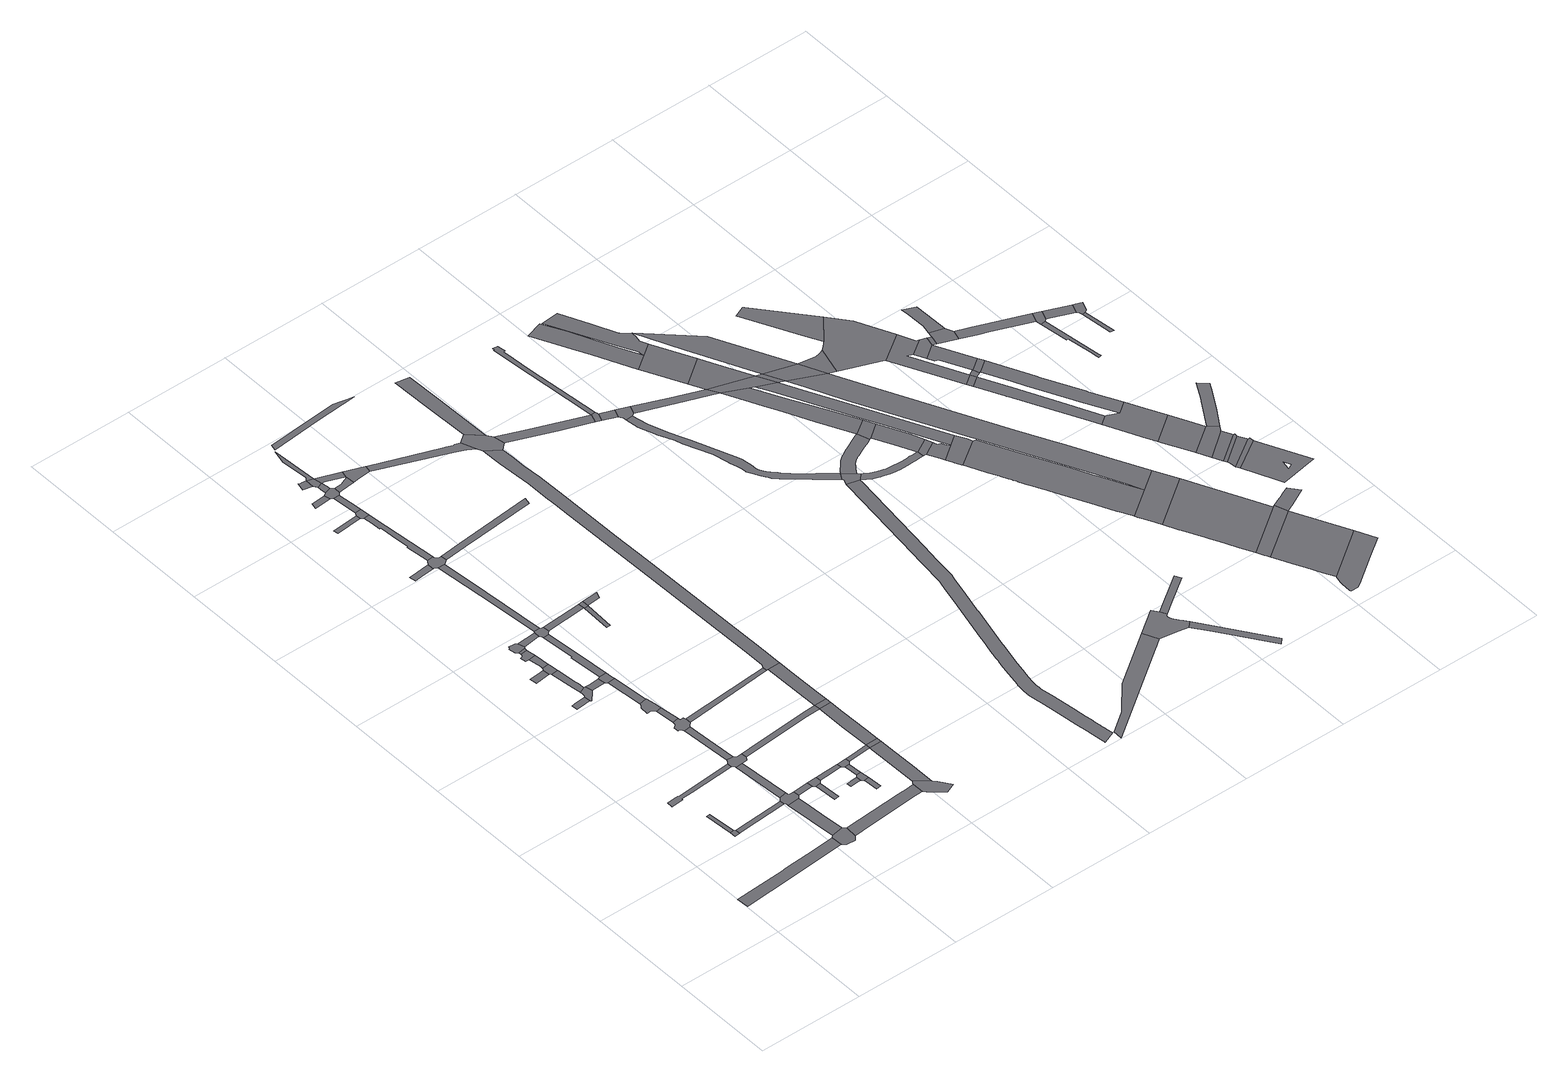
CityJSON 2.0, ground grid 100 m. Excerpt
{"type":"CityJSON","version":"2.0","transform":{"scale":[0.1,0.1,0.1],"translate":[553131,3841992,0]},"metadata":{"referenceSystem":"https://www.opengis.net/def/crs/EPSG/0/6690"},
"CityObjects":{
"road1":{"type":"Road","attributes":{"RoadStructureAttribute.sectionType":"1"},"geometry":[{"type":"MultiSurface","lod":"1","boundaries":[[[0,1,2,3,4,5,6,7,8,9,10]]]}]},
"road2":{"type":"Road","geometry":[{"type":"MultiSurface","lod":"1","boundaries":[[[11,12,13,14,15]]]}]},
"road3":{"type":"Road","attributes":{"RoadStructureAttribute.sectionType":"1"},"geometry":[{"type":"MultiSurface","lod":"1","boundaries":[[[16,17,12,11]]]}]},
"road4":{"type":"Road","attributes":{"RoadStructureAttribute.sectionType":"1"},"geometry":[{"type":"MultiSurface","lod":"1","boundaries":[[[18,19,15,14,20,21]]]}]},
"road5":{"type":"Road","attributes":{"RoadStructureAttribute.sectionType":"1"},"geometry":[{"type":"MultiSurface","lod":"1","boundaries":[[[22,23,24,25,26,27,28,29,30,31,32,33]]]}]},
"road6":{"type":"Road","geometry":[{"type":"MultiSurface","lod":"1","boundaries":[[[34,35,0,10,36,37,38,39]]]}]},
"road7":{"type":"Road","attributes":{"RoadStructureAttribute.sectionType":"1"},"geometry":[{"type":"MultiSurface","lod":"1","boundaries":[[[40,41,42,43,35,34]]]}]},
"road8":{"type":"Road","geometry":[{"type":"MultiSurface","lod":"1","boundaries":[[[44,45,46,47,18,21,48,43,42,49,50]]]}]},
"road9":{"type":"Road","attributes":{"RoadStructureAttribute.sectionType":"1"},"geometry":[{"type":"MultiSurface","lod":"1","boundaries":[[[51,52,53,54,55,56,57,58]]]}]},
"road10":{"type":"Road","attributes":{"RoadStructureAttribute.sectionType":"1"},"geometry":[{"type":"MultiSurface","lod":"1","boundaries":[[[59,60,47,46]]]}]},
"road11":{"type":"Road","attributes":{"RoadStructureAttribute.sectionType":"1"},"geometry":[{"type":"MultiSurface","lod":"1","boundaries":[[[61,62,63,64,65,66,67]]]}]},
"road12":{"type":"Road","geometry":[{"type":"MultiSurface","lod":"1","boundaries":[[[68,69,70,22,33,71,60,59,72,73,74,75,76,77,78]]]}]},
"road13":{"type":"Road","attributes":{"RoadStructureAttribute.sectionType":"1"},"geometry":[{"type":"MultiSurface","lod":"1","boundaries":[[[79,50,49,80]]]}]},
"road14":{"type":"Road","geometry":[{"type":"MultiSurface","lod":"1","boundaries":[[[81,82,83,84,85,51,58,86,87,88,89]]]}]},
"road15":{"type":"Road","attributes":{"RoadStructureAttribute.sectionType":"1"},"geometry":[{"type":"MultiSurface","lod":"1","boundaries":[[[90,91,92,68,78]]]}]},
"road16":{"type":"Road","attributes":{"RoadStructureAttribute.sectionType":"1"},"geometry":[{"type":"MultiSurface","lod":"1","boundaries":[[[93,94,95,96,97,98,99,82,81]]]}]},
"road17":{"type":"Road","geometry":[{"type":"MultiSurface","lod":"1","boundaries":[[[100,101,102,103,104,61,67,105,97,96]]]}]},
"road18":{"type":"Road","geometry":[{"type":"MultiSurface","lod":"1","boundaries":[[[106,107,108,109]]]}]},
"road19":{"type":"Road","attributes":{"RoadStructureAttribute.sectionType":"1"},"geometry":[{"type":"MultiSurface","lod":"1","boundaries":[[[110,111,112,113,102,101]]]}]},
"road20":{"type":"Road","geometry":[{"type":"MultiSurface","lod":"1","boundaries":[[[114,115,116,117,118,119,120,121,122,123,124,125,92,91,126,127,128]]]}]},
"road21":{"type":"Road","geometry":[{"type":"MultiSurface","lod":"1","boundaries":[[[129,130,131,132,133,134,135,136,111,110]]]}]},
"road22":{"type":"Road","geometry":[{"type":"MultiSurface","lod":"1","boundaries":[[[137,79,80,109,108,138]]]}]},
"road23":{"type":"Road","attributes":{"RoadStructureAttribute.sectionType":"1"},"geometry":[{"type":"MultiSurface","lod":"1","boundaries":[[[139,140,89,88,141]]]}]},
"road24":{"type":"Road","attributes":{"RoadStructureAttribute.sectionType":"1"},"geometry":[{"type":"MultiSurface","lod":"1","boundaries":[[[142,143,144,130,129]]]}]},
"road25":{"type":"Road","attributes":{"RoadStructureAttribute.sectionType":"1"},"geometry":[{"type":"MultiSurface","lod":"1","boundaries":[[[145,146,117,116]]]}]},
"road26":{"type":"Road","attributes":{"RoadStructureAttribute.sectionType":"1"},"geometry":[{"type":"MultiSurface","lod":"1","boundaries":[[[147,148,149,150,39,38,151,152,153,154,155]]]}]},
"road27":{"type":"Road","geometry":[{"type":"MultiSurface","lod":"1","boundaries":[[[156,157,158,159,160,161,162,146,145]]]}]},
"road28":{"type":"Road","geometry":[{"type":"MultiSurface","lod":"1","boundaries":[[[163,164,165,166,167,144,143,168,169,170]]]}]},
"road29":{"type":"Road","attributes":{"RoadStructureAttribute.sectionType":"1"},"geometry":[{"type":"MultiSurface","lod":"1","boundaries":[[[171,172,173,158,157]]]}]},
"road30":{"type":"Road","geometry":[{"type":"MultiSurface","lod":"1","boundaries":[[[174,175,176,139,141,173,172]]]}]},
"road31":{"type":"Road","attributes":{"RoadStructureAttribute.sectionType":"1"},"geometry":[{"type":"MultiSurface","lod":"1","boundaries":[[[177,169,168,178]]]}]},
"road32":{"type":"Road","attributes":{"RoadStructureAttribute.sectionType":"1"},"geometry":[{"type":"MultiSurface","lod":"1","boundaries":[[[179,180,137,138,181,182]]]}]},
"road33":{"type":"Road","geometry":[{"type":"MultiSurface","lod":"1","boundaries":[[[183,184,185,186,187,188]]]}]},
"road34":{"type":"Road","attributes":{"RoadStructureAttribute.sectionType":"1"},"geometry":[{"type":"MultiSurface","lod":"1","boundaries":[[[189,190,191,192,193,194,195,196,176,175]]]}]},
"road35":{"type":"Road","attributes":{"RoadStructureAttribute.sectionType":"1"},"geometry":[{"type":"MultiSurface","lod":"1","boundaries":[[[197,198,199,200,201,202]]]}]},
"road36":{"type":"Road","geometry":[{"type":"MultiSurface","lod":"1","boundaries":[[[203,204,183,188,202,201]]]}]},
"road37":{"type":"Road","geometry":[{"type":"MultiSurface","lod":"1","boundaries":[[[205,177,178,206,192,191,207,208,209,210,211]]]}]},
"road38":{"type":"Road","attributes":{"RoadStructureAttribute.sectionType":"1"},"geometry":[{"type":"MultiSurface","lod":"1","boundaries":[[[212,213,204,203]]]}]},
"road39":{"type":"Road","geometry":[{"type":"MultiSurface","lod":"1","boundaries":[[[214,179,182,213,212,215]]]}]},
"road40":{"type":"Road","attributes":{"RoadStructureAttribute.sectionType":"1"},"geometry":[{"type":"MultiSurface","lod":"1","boundaries":[[[216,217,218,74,73,219,220,221]]]}]},
"road41":{"type":"Road","attributes":{"RoadStructureAttribute.sectionType":"1"},"geometry":[{"type":"MultiSurface","lod":"1","boundaries":[[[222,223,224,225,226,227,228,229,230]]]}]},
"road42":{"type":"Road","attributes":{"RoadStructureAttribute.sectionType":"1"},"geometry":[{"type":"MultiSurface","lod":"1","boundaries":[[[231,232,205,211,233,234]]]}]},
"road43":{"type":"Road","attributes":{"RoadStructureAttribute.sectionType":"1"},"geometry":[{"type":"MultiSurface","lod":"1","boundaries":[[[235,236,214,215,237]]]}]},
"road44":{"type":"Road","attributes":{"RoadStructureAttribute.sectionType":"1"},"geometry":[{"type":"MultiSurface","lod":"1","boundaries":[[[238,239,128,127,240,241]]]}]},
"road45":{"type":"Road","geometry":[{"type":"MultiSurface","lod":"1","boundaries":[[[242,243,244,147,155,245,246,247,248,249]]]}]},
"road46":{"type":"Road","attributes":{"RoadStructureAttribute.sectionType":"1"},"geometry":[{"type":"MultiSurface","lod":"1","boundaries":[[[250,251,252,253]]]}]},
"road47":{"type":"Road","geometry":[{"type":"MultiSurface","lod":"1","boundaries":[[[254,255,256,257,222,230,258,231,234,259,260]]]}]},
"road48":{"type":"Road","attributes":{"RoadStructureAttribute.sectionType":"1"},"geometry":[{"type":"MultiSurface","lod":"1","boundaries":[[[261,209,208,262]]]}]},
"road49":{"type":"Road","attributes":{"function":"3","RoadStructureAttribute.sectionType":"1"},"geometry":[{"type":"MultiSurface","lod":"1","boundaries":[[[263,264,265,266,267,268,237,269,242,249]]]}]},
"road50":{"type":"Road","attributes":{"RoadStructureAttribute.sectionType":"1"},"geometry":[{"type":"MultiSurface","lod":"1","boundaries":[[[270,271,272,273,274,275,276,277,278,257,256]]]}]},
"road51":{"type":"Road","attributes":{"RoadStructureAttribute.sectionType":"1"},"geometry":[{"type":"MultiSurface","lod":"1","boundaries":[[[279,280,281,282]]]}]},
"road52":{"type":"Road","geometry":[{"type":"MultiSurface","lod":"1","boundaries":[[[283,235,237,268]]]}]},
"road53":{"type":"Road","geometry":[{"type":"MultiSurface","lod":"1","boundaries":[[[284,285,250,253,272,271]]]}]},
"road54":{"type":"Road","geometry":[{"type":"MultiSurface","lod":"1","boundaries":[[[286,287,288,289]]]}]},
"road55":{"type":"Road","attributes":{"function":"3","RoadStructureAttribute.sectionType":"1"},"geometry":[{"type":"MultiSurface","lod":"1","boundaries":[[[290,291,292,293,294,295,296]]]}]},
"road56":{"type":"Road","attributes":{"RoadStructureAttribute.sectionType":"1"},"geometry":[{"type":"MultiSurface","lod":"1","boundaries":[[[297,285,284,298,299]]]}]},
"road57":{"type":"Road","attributes":{"function":"3","RoadStructureAttribute.sectionType":"1"},"geometry":[{"type":"MultiSurface","lod":"1","boundaries":[[[300,301,302,221,303,235,283]]]}]},
"road58":{"type":"Road","geometry":[{"type":"MultiSurface","lod":"1","boundaries":[[[304,261,262,289,288,305]]]}]},
"road59":{"type":"Road","geometry":[{"type":"MultiSurface","lod":"1","boundaries":[[[306,307,308,279,282,309,297,299,310,311]]]}]},
"road60":{"type":"Road","attributes":{"RoadStructureAttribute.sectionType":"1"},"geometry":[{"type":"MultiSurface","lod":"1","boundaries":[[[312,313,314,315,316,317,308,307]]]}]},
"road61":{"type":"Road","geometry":[{"type":"MultiSurface","lod":"1","boundaries":[[[296,295,315,314,318]]]}]},
"road62":{"type":"Road","geometry":[{"type":"MultiSurface","lod":"1","boundaries":[[[319,216,221,302]]]}]},
"road63":{"type":"Road","attributes":{"RoadStructureAttribute.sectionType":"1"},"geometry":[{"type":"MultiSurface","lod":"1","boundaries":[[[320,321,304,305]]]}]},
"road64":{"type":"Road","attributes":{"RoadStructureAttribute.sectionType":"1"},"geometry":[{"type":"MultiSurface","lod":"1","boundaries":[[[322,323,324,325,296,318]]]}]},
"road65":{"type":"Road","attributes":{"RoadStructureAttribute.sectionType":"1"},"geometry":[{"type":"MultiSurface","lod":"1","boundaries":[[[326,327,328,329,330,331,311,310,332,333,334]]]}]},
"road66":{"type":"Road","geometry":[{"type":"MultiSurface","lod":"1","boundaries":[[[335,216,319,336,337,338]]]}]},
"road67":{"type":"Road","attributes":{"function":"3","RoadStructureAttribute.sectionType":"1"},"geometry":[{"type":"MultiSurface","lod":"1","boundaries":[[[318,314,339,340,341,342,343,344,345]]]}]},
"road68":{"type":"Road","attributes":{"RoadStructureAttribute.sectionType":"1"},"geometry":[{"type":"MultiSurface","lod":"1","boundaries":[[[346,347,348,349,260,259]]]}]},
"road69":{"type":"Road","geometry":[{"type":"MultiSurface","lod":"1","boundaries":[[[345,344,326,334,350,351,352]]]}]},
"road70":{"type":"Road","attributes":{"RoadStructureAttribute.sectionType":"1"},"geometry":[{"type":"MultiSurface","lod":"1","boundaries":[[[353,354,355,356,357,358]]]}]},
"road71":{"type":"Road","attributes":{"function":"3","RoadStructureAttribute.sectionType":"1"},"geometry":[{"type":"MultiSurface","lod":"1","boundaries":[[[359,360,361,362,363,364,365,366,367,368,369,370,238,241,335,338,371,372,373,374,375,376,377,378,379,380,381,382,383,384]]]}]},
"road72":{"type":"Road","attributes":{"function":"3","RoadStructureAttribute.sectionType":"1"},"geometry":[{"type":"MultiSurface","lod":"1","boundaries":[[[385,386,387,388,389,390,352,351,391,392,393,394,395]]]}]},
"road73":{"type":"Road","geometry":[{"type":"MultiSurface","lod":"1","boundaries":[[[396,395,394,359,384,397,398,399]]]}]},
"road74":{"type":"Road","attributes":{"function":"3","RoadStructureAttribute.sectionType":"1"},"geometry":[{"type":"MultiSurface","lod":"1","boundaries":[[[400,401,402,403,396,399]]]}]},
"road75":{"type":"Road","attributes":{"function":"3","RoadStructureAttribute.sectionType":"1"},"geometry":[{"type":"MultiSurface","lod":"1","boundaries":[[[404,398,397,405,406,407,408]]]}]},
"road76":{"type":"Road","attributes":{"RoadStructureAttribute.sectionType":"1"},"geometry":[{"type":"MultiSurface","lod":"1","boundaries":[[[409,410,411,412,413,414,415,416,417]]]}]},
"road77":{"type":"Road","attributes":{"RoadStructureAttribute.sectionType":"1"},"geometry":[{"type":"MultiSurface","lod":"1","boundaries":[[[418,419,420,421,422,423,424,425,426,427,428,429,430,431,432,433,434,435,436,437,438,439,440,441,442,443,444,445,446,447,448,449,450,451,452,453,454,455,456,457,458,459,460,461,462,463,464,465,466,467,468,469,470,471,472,473,474,475,476,477,478,479,480,481,482,483,484,485,486,487,488,489,490,491,492,493,494,495,496,497,498,499,500,501,502,503,504,505,506,507,508,509,510,511,512,513,514,515]]]}]},
"road78":{"type":"Road","geometry":[{"type":"MultiSurface","lod":"1","boundaries":[[[516,517,408,407,518,519]]]}]},
"road79":{"type":"Road","attributes":{"function":"3","RoadStructureAttribute.sectionType":"1"},"geometry":[{"type":"MultiSurface","lod":"1","boundaries":[[[519,518,520,521]]]}]},
"road80":{"type":"Road","attributes":{"RoadStructureAttribute.sectionType":"1"},"geometry":[{"type":"MultiSurface","lod":"1","boundaries":[[[522,523,524,525,526,527,528,529,530,531,532,408,517]]]}]},
"road81":{"type":"Road","geometry":[{"type":"MultiSurface","lod":"1","boundaries":[[[521,520,533,534,535,536,537]]]}]},
"road82":{"type":"Road","attributes":{"RoadStructureAttribute.sectionType":"1"},"geometry":[{"type":"MultiSurface","lod":"1","boundaries":[[[538,539,540,541,542,543,544,545,546,547,548,549,550,551,552,553,554,555,556,557,558,559,560,561,562,563,564,565,566,567,568,569,570,535,534,571,572,573,574,575,576,577,578,579,580,581,582,583,584,585,586,587,588,589,590,591,592,593,594,595,596,597,598,599,600,601,602,603,604]]]}]},
"road83":{"type":"Road","geometry":[{"type":"MultiSurface","lod":"1","boundaries":[[[605,409,417,606,607,608,609,610,611,612,613,614,615,616,617]]]}]},
"road84":{"type":"Road","attributes":{"function":"3","RoadStructureAttribute.sectionType":"1"},"geometry":[{"type":"MultiSurface","lod":"1","boundaries":[[[618,537,536,619,620,621]]]}]},
"road85":{"type":"Road","geometry":[{"type":"MultiSurface","lod":"1","boundaries":[[[604,603,622,623,624,418,515,625,626,627,628]]]}]},
"road86":{"type":"Road","attributes":{"RoadStructureAttribute.sectionType":"1"},"geometry":[{"type":"MultiSurface","lod":"1","boundaries":[[[608,607,629,630,631]]]}]},
"road87":{"type":"Road","attributes":{"function":"3","RoadStructureAttribute.sectionType":"1"},"geometry":[{"type":"MultiSurface","lod":"1","boundaries":[[[632,633,634,635,636,637,638,639,640,641]]]}]},
"road88":{"type":"Road","attributes":{"RoadStructureAttribute.sectionType":"1"},"geometry":[{"type":"MultiSurface","lod":"1","boundaries":[[[642,643,644,645,646,647,648,649,650,651,652,653,654,655,656,657,658,604,628,659,660,661,662,663,664,665,666,667,668,669,670,671,672,673,674,675,676,677,678,679,680]]]}]},
"road89":{"type":"Road","geometry":[{"type":"MultiSurface","lod":"1","boundaries":[[[681,682,683,617,616]]]}]},
"road90":{"type":"Road","attributes":{"RoadStructureAttribute.sectionType":"1"},"geometry":[{"type":"MultiSurface","lod":"1","boundaries":[[[684,685,686,687,688,689,690,691,692,693,694,695,696,625,515,697,698,699,700,701,702,703,704,705,706,707,708,709,710,711,712,713]]]}]},
"road91":{"type":"Road","attributes":{"function":"3","RoadStructureAttribute.sectionType":"7"},"geometry":[{"type":"MultiSurface","lod":"1","boundaries":[[[714,715,716,717,718,719,720,721,722,723,724,725,726,727,641,728]]]}]},
"road92":{"type":"Road","geometry":[{"type":"MultiSurface","lod":"1","boundaries":[[[729,728,641,640,730,731,732]]]}]},
"road93":{"type":"Road","geometry":[{"type":"MultiSurface","lod":"1","boundaries":[[[733,732,731,621,734]]]}]},
"road94":{"type":"Road","attributes":{"function":"3","RoadStructureAttribute.sectionType":"1"},"geometry":[{"type":"MultiSurface","lod":"1","boundaries":[[[620,735,736,737,738,739,642,740,741,742,743,744]]]}]},
"road95":{"type":"Road","geometry":[{"type":"MultiSurface","lod":"1","boundaries":[[[621,620,744,745,746,734]]]}]},
"road96":{"type":"Road","geometry":[{"type":"MultiSurface","lod":"1","boundaries":[[[740,642,680,747,748]]]}]},
"road97":{"type":"Road","attributes":{"function":"3","RoadStructureAttribute.sectionType":"1"},"geometry":[{"type":"MultiSurface","lod":"1","boundaries":[[[749,748,747,750,751,752,753,713,754]]]}]},
"road98":{"type":"Road","geometry":[{"type":"MultiSurface","lod":"1","boundaries":[[[754,713,712,755,756,757,758,759]]]}]},
"road99":{"type":"Road","geometry":[{"type":"MultiSurface","lod":"1","boundaries":[[[734,746,760,761]]]}]},
"road100":{"type":"Road","attributes":{"function":"3","RoadStructureAttribute.sectionType":"1"},"geometry":[{"type":"MultiSurface","lod":"1","boundaries":[[[762,763,764,759,758,765,766,767]]]}]},
"road101":{"type":"Road","attributes":{"function":"3"},"geometry":[{"type":"MultiSurface","lod":"1","boundaries":[[[768,769,770,771,746,745,772,773,774,775,776,777,767]]]}]},
"road102":{"type":"Road","attributes":{"function":"1","RoadStructureAttribute.sectionType":"7"},"geometry":[{"type":"MultiSurface","lod":"1","boundaries":[[[778,779,780,761,781]]]}]},
"road103":{"type":"Road","geometry":[{"type":"MultiSurface","lod":"1","boundaries":[[[782,768,767,766,783,784,785,786,787]]]}]},
"road104":{"type":"Road","geometry":[{"type":"MultiSurface","lod":"1","boundaries":[[[761,760,788,781]]]}]},
"road105":{"type":"Road","attributes":{"function":"3","RoadStructureAttribute.sectionType":"1"},"geometry":[{"type":"MultiSurface","lod":"1","boundaries":[[[789,790,791,792,793,794,795,796,797,798,787,786,799,800,801,802,803,804,805,806,807,808,809,810,811,812,813,814,815,816,817,818,819,820,821,822,823,824,825,826,827]]]}]},
"road106":{"type":"Road","attributes":{"function":"3","RoadStructureAttribute.sectionType":"1"},"geometry":[{"type":"MultiSurface","lod":"1","boundaries":[[[828,829,781,788,830,831]]]}]},
"road107":{"type":"Road","attributes":{"function":"1","RoadStructureAttribute.sectionType":"7"},"geometry":[{"type":"MultiSurface","lod":"1","boundaries":[[[760,832,833,834,835,836,837,838,839,840,841,842,827,843,844,845,846,847,848,788]]]}]},
"road108":{"type":"Road","geometry":[{"type":"MultiSurface","lod":"1","boundaries":[[[843,827,826,849,850,851,852,853]]]}]},
"road109":{"type":"Road","attributes":{"function":"3"},"geometry":[{"type":"MultiSurface","lod":"1","boundaries":[[[854,855,856,853,852,857,858,859,860,861,862,863,864,865,866]]]}]},
"road110":{"type":"Road","attributes":{"function":"3","RoadStructureAttribute.sectionType":"7"},"geometry":[{"type":"MultiSurface","lod":"1","boundaries":[[[867,868,869,870,871,872,873]]]}]},
"road111":{"type":"Road","geometry":[{"type":"MultiSurface","lod":"1","boundaries":[[[874,866,865,875,876,877,878]]]}]},
"road112":{"type":"Road","attributes":{"function":"3"},"geometry":[{"type":"MultiSurface","lod":"1","boundaries":[[[879,878,877,880,881,882,883,884]]]}]},
"road113":{"type":"Road","geometry":[{"type":"MultiSurface","lod":"1","boundaries":[[[885,886,873,872,887,888,831,830,889,890,891]]]}]},
"road114":{"type":"Road","geometry":[{"type":"MultiSurface","lod":"1","boundaries":[[[884,883,892,893,894,895,896,897,898,899,900,901]]]}]},
"road115":{"type":"Road","attributes":{"function":"3","RoadStructureAttribute.sectionType":"7"},"geometry":[{"type":"MultiSurface","lod":"1","boundaries":[[[902,891,890,903,904,905,906,907,908,909]]]}]},
"road116":{"type":"Road","geometry":[{"type":"MultiSurface","lod":"1","boundaries":[[[905,904,910,911]]]}]},
"road117":{"type":"Road","geometry":[{"type":"MultiSurface","lod":"1","boundaries":[[[912,905,911,913]]]}]},
"road118":{"type":"Road","attributes":{"function":"3","RoadStructureAttribute.sectionType":"1"},"geometry":[{"type":"MultiSurface","lod":"1","boundaries":[[[910,914,915,916,917,918,919,920,921,922,923,924,911]]]}]},
"road119":{"type":"Road","geometry":[{"type":"MultiSurface","lod":"1","boundaries":[[[909,908,925,926,927]]]}]},
"road120":{"type":"Road","attributes":{"function":"3","RoadStructureAttribute.sectionType":"1"},"geometry":[{"type":"MultiSurface","lod":"1","boundaries":[[[926,925,928,929,912,930]]]}]},
"road121":{"type":"Road","geometry":[{"type":"MultiSurface","lod":"1","boundaries":[[[931,930,912,913,932,933]]]}]},
"road122":{"type":"Road","attributes":{"RoadStructureAttribute.sectionType":"1"},"geometry":[{"type":"MultiSurface","lod":"1","boundaries":[[[934,935,936,937,874,878,938,939,940]]]}]},
"road123":{"type":"Road","attributes":{"function":"3","RoadStructureAttribute.sectionType":"1"},"geometry":[{"type":"MultiSurface","lod":"1","boundaries":[[[927,926,941,942]]]}]},
"road124":{"type":"Road","attributes":{"function":"3","RoadStructureAttribute.sectionType":"1"},"geometry":[{"type":"MultiSurface","lod":"1","boundaries":[[[943,944,945,946,933,932,947,948,949,950,951,952]]]}]},
"road125":{"type":"Road","geometry":[{"type":"MultiSurface","lod":"1","boundaries":[[[953,952,951,921,920,954,955,956,957]]]}]},
"road126":{"type":"Road","geometry":[{"type":"MultiSurface","lod":"1","boundaries":[[[958,942,941,959,960,961]]]}]},
"road127":{"type":"Road","attributes":{"function":"3","RoadStructureAttribute.sectionType":"1"},"geometry":[{"type":"MultiSurface","lod":"1","boundaries":[[[962,957,956,963,964,965,966]]]}]},
"road128":{"type":"Road","attributes":{"RoadStructureAttribute.sectionType":"1"},"geometry":[{"type":"MultiSurface","lod":"1","boundaries":[[[967,968,969,970,971,972,958,961]]]}]},
"road129":{"type":"Road","geometry":[{"type":"MultiSurface","lod":"1","boundaries":[[[973,966,965,974,975,976]]]}]},
"road130":{"type":"Road","geometry":[{"type":"MultiSurface","lod":"1","boundaries":[[[975,974,977,978]]]}]},
"road131":{"type":"Road","attributes":{"function":"3","RoadStructureAttribute.sectionType":"1"},"geometry":[{"type":"MultiSurface","lod":"1","boundaries":[[[978,977,979,980,981]]]}]},
"road132":{"type":"Road","attributes":{"function":"3","RoadStructureAttribute.sectionType":"1"},"geometry":[{"type":"MultiSurface","lod":"1","boundaries":[[[982,983,984,985,986]]]}]},
"road133":{"type":"Road","geometry":[{"type":"MultiSurface","lod":"1","boundaries":[[[987,980,979,988,984,983]]]}]},
"road134":{"type":"Road","geometry":[{"type":"MultiSurface","lod":"1","boundaries":[[[989,990,986,985,991,992],[993,994,995]]]}]},
"road135":{"type":"Road","attributes":{"function":"3","RoadStructureAttribute.sectionType":"1"},"geometry":[{"type":"MultiSurface","lod":"1","boundaries":[[[996,997,960,959,998,999,1000,1001,1002,1003]]]}]},
"road136":{"type":"Road","attributes":{"RoadStructureAttribute.sectionType":"1"},"geometry":[{"type":"MultiSurface","lod":"1","boundaries":[[[1004,1005,1006,973,976,1007,1008,1009,1010]]]}]},
"road137":{"type":"Road","attributes":{"RoadStructureAttribute.sectionType":"1"},"geometry":[{"type":"MultiSurface","lod":"1","boundaries":[[[1011,1012,1013,1014,1015,1016,1017,1018,1019,1020]]]}]},
"road138":{"type":"Road","geometry":[{"type":"MultiSurface","lod":"1","boundaries":[[[1021,1003,1002,1020,1019,1022,1023]]]}]},
"road139":{"type":"Road","attributes":{"function":"3","RoadStructureAttribute.sectionType":"1"},"geometry":[{"type":"MultiSurface","lod":"1","boundaries":[[[1023,1022,1024,1025]]]}]},
"road140":{"type":"Road","attributes":{"RoadStructureAttribute.sectionType":"1"},"geometry":[{"type":"MultiSurface","lod":"1","boundaries":[[[1026,1027,1028,1029]]]}]},
"road141":{"type":"Road","geometry":[{"type":"MultiSurface","lod":"1","boundaries":[[[1030,1025,1024,1031,1029,1028,1032,1033]]]}]}
},
"vertices":[
[1040,570,0],[764,550,0],[553,534,0],[518,532,0],[499,530,0],[199,509,0],[1,494,0],[8,382,0],[528,424,0],[555,426,0],[1047,465,0],
[504,1141,0],[467,1134,0],[465,1081,0],[515,1084,0],[512,1131,0],
[477,1404,0],[444,1406,0],
[1004,1169,0],[546,1134,0],[546,1087,0],[1008,1120,0],
[968,1771,0],[538,1737,0],[429,1728,0],[421,1735,0],[403,1734,0],[309,1724,0],[307,1667,0],[408,1674,0],[422,1675,0],[426,1688,0],[538,1696,0],[966,1728,0],
[1177,609,0],[1065,594,0],[1080,436,0],[1161,431,0],[1196,473,0],[1204,586,0],
[1158,845,0],[1147,977,0],[1137,1099,0],[1024,1090,0],
[1119,1182,0],[1106,1190,0],[1101,1212,0],[1031,1199,0],[1021,1121,0],[1163,1128,0],[1160,1185,0],
[607,3104,0],[606,3104,0],[520,3094,0],[465,3088,0],[472,3030,0],[521,3035,0],[603,3044,0],[616,3042,0],
[1059,1702,0],[997,1698,0],
[558,3554,0],[535,3552,0],[415,3542,0],[421,3473,0],[431,3475,0],[531,3485,0],[564,3488,0],
[993,1814,0],[988,1796,0],[978,1781,0],[996,1709,0],[1109,1707,0],[1133,1740,0],[1129,1793,0],[1088,1790,0],[1073,1792,0],[1063,1799,0],[1055,1809,0],
[1307,1193,0],[1310,1140,0],
[679,3195,0],[619,3165,0],[620,3135,0],[617,3120,0],[615,3110,0],[623,3035,0],[685,3103,0],[705,3125,0],[689,3190,0],
[1026,2217,0],[1020,2296,0],[958,2288,0],
[676,3208,0],[671,3260,0],[668,3290,0],[649,3483,0],[584,3477,0],[605,3290,0],[607,3272,0],
[640,3567,0],[638,3586,0],[573,3579,0],[570,3567,0],[563,3559,0],[576,3489,0],
[1350,910,0],[1395,913,0],[1380,1125,0],[1335,1119,0],
[623,3731,0],[556,3724,0],[559,3714,0],[572,3604,0],
[1047,2412,0],[1017,2411,0],[1014,2433,0],[954,2426,0],[952,2406,0],[944,2391,0],[942,2388,0],[927,2375,0],[917,2370,0],[920,2322,0],[933,2323,0],[955,2303,0],[1023,2306,0],[1055,2336,0],[1054,2392,0],
[614,3821,0],[548,3814,0],[545,3799,0],[536,3786,0],[516,3778,0],[521,3726,0],[544,3726,0],[546,3726,0],
[1402,1198,0],[1404,1152,0],
[831,3199,0],[739,3188,0],[837,3129,0],
[613,3834,0],[615,3849,0],[545,3836,0],
[993,2617,0],[937,2610,0],
[1939,642,0],[1859,635,0],[1822,632,0],[1778,629,0],[1376,488,0],[1618,509,0],[1823,527,0],[1826,527,0],[1940,535,0],
[984,2693,0],[968,2774,0],[896,2760,0],[883,2735,0],[869,2717,0],[866,2639,0],[907,2638,0],
[530,3944,0],[526,3930,0],[513,3919,0],[520,3856,0],[535,3849,0],[627,3865,0],[607,3926,0],[592,3941,0],
[965,2786,0],[930,3119,0],[860,3112,0],
[927,3150,0],[922,3211,0],[851,3209,0],
[792,3939,0],[790,3884,0],
[1630,1211,0],[1506,1204,0],[1526,1162,0],[1633,1170,0],
[1647,994,0],[1607,990,0],[1541,985,0],[1545,940,0],[1628,947,0],[1651,949,0],
[916,3290,0],[907,3420,0],[867,3852,0],[811,3847,0],[838,3529,0],[826,3527,0],[845,3290,0],[850,3225,0],
[1683,830,0],[1686,789,0],[1702,791,0],[1731,793,0],[1721,932,0],[1676,928,0],
[1714,1020,0],[1669,1017,0],
[801,3956,0],[810,3866,0],[870,3864,0],[892,3885,0],[888,3945,0],[876,3944,0],[859,3954,0],
[1704,1150,0],[1660,1146,0],
[1723,1217,0],[1725,1178,0],
[1941,1856,0],[1810,1851,0],[1223,1801,0],[1247,1750,0],[1811,1799,0],[1943,1799,0],
[660,5094,0],[635,5092,0],[541,5085,0],[458,5077,0],[465,5015,0],[532,5023,0],[538,5023,0],[631,5031,0],[665,5034,0],
[703,5017,0],[748,4556,0],[805,4559,0],[766,5013,0],
[1952,1238,0],[1816,1222,0],[1953,1193,0],
[1911,2458,0],[1804,2452,0],[1798,2408,0],[1914,2418,0],
[1961,682,0],[1955,671,0],[1949,660,0],[1965,508,0],[2090,399,0],[2181,441,0],[2106,550,0],[2079,582,0],
[597,5904,0],[347,5884,0],[358,5839,0],[605,5861,0],
[782,5103,0],[755,5123,0],[753,5143,0],[692,5137,0],[678,5035,0],[811,5049,0],[804,5106,0],
[1274,3973,0],[1278,3914,0],
[2078,730,0],[2077,771,0],[2074,955,0],[2072,1140,0],[2071,1171,0],[2071,1196,0],[1956,951,0],
[702,5665,0],[684,5846,0],[628,5839,0],[636,5755,0],[644,5669,0],[654,5669,0],[664,5539,0],[677,5367,0],[670,5360,0],
[556,6246,0],[424,6237,0],[407,6177,0],[569,6191,0],
[2070,1241,0],
[675,5942,0],[617,5936,0],
[1272,3621,0],[1310,3622,0],[1321,3910,0],[1283,3906,0],
[546,6476,0],[524,6481,0],[509,6483,0],[489,6487,0],[470,6412,0],[555,6391,0],[561,6473,0],
[592,6176,0],[670,5994,0],[652,6177,0],
[2067,1381,0],[2062,1657,0],[2060,1801,0],[1947,1526,0],
[1321,3977,0],[1325,3918,0],
[665,6270,0],[648,6282,0],[586,6268,0],[570,6190,0],[672,6202,0],[676,6262,0],
[645,6306,0],[644,6319,0],[637,6374,0],[583,6353,0],[584,6326,0],[585,6300,0],
[622,6456,0],
[2059,1859,0],
[1452,3928,0],[1476,3988,0],
[590,6893,0],[563,6768,0],[583,6507,0],[584,6503,0],
[831,6301,0],[793,6286,0],[777,6279,0],[746,6268,0],[712,6265,0],[708,6264,0],[699,6205,0],[708,6206,0],[837,6219,0],
[1932,2419,0],[2058,1978,0],[2051,2272,0],[2050,2420,0],
[640,6374,0],[645,6373,0],[652,6373,0],[662,6372,0],[678,6366,0],[830,6308,0],[847,6373,0],
[1028,5071,0],[1744,5138,0],[1756,5203,0],[1017,5128,0],
[884,6224,0],[1016,6238,0],[1033,6305,0],
[1083,7013,0],[619,6971,0],[610,6914,0],[1094,6961,0],[1489,6992,0],[1301,7030,0],
[1862,5846,0],[1864,5716,0],[1865,5641,0],[1886,5324,0],[1888,5203,0],[1889,5109,0],[1891,4993,0],[1894,4823,0],[1909,3994,0],[1930,2708,0],[1928,2491,0],[1912,2460,0],[2050,2444,0],[2050,2477,0],[2050,2621,0],[2050,2709,0],[2028,4044,0],[2026,4044,0],[2020,4396,0],[2014,4729,0],[2016,4730,0],[2010,5087,0],[2006,5324,0],[1996,5505,0],[1992,5650,0],[1988,5755,0],
[1768,6038,0],[1738,6052,0],[1723,6047,0],[1668,6069,0],[1640,6079,0],[1051,6298,0],[1671,5984,0],[1729,5960,0],[1769,5938,0],[1837,5899,0],[1785,6030,0],
[1867,6096,0],[2050,5811,0],[2034,5920,0],[1996,5975,0],
[1983,6522,0],[1972,6885,0],[1844,6911,0],[1853,6539,0],
[2298,5813,0],[2469,5647,0],[2692,5562,0],[2757,5537,0],[2789,5621,0],
[4468,845,0],[3967,490,0],[3769,256,0],[3754,239,0],[3558,96,0],[3552,5,0],[4432,634,0],[4466,658,0],[4534,707,0],
[3809,3697,0],[3808,3688,0],[3805,3660,0],[3686,2725,0],[3674,2625,0],[3672,2617,0],[3665,2560,0],[3642,2373,0],[3640,2354,0],[3639,2351,0],[3638,2343,0],[3624,2287,0],[3618,2263,0],[3562,2039,0],[3458,1614,0],[3449,1578,0],[3423,1469,0],[3412,1425,0],[3410,1416,0],[3399,1362,0],[3393,1331,0],[3391,1321,0],[3381,1278,0],[3366,1203,0],[3358,1158,0],[3328,1015,0],[3327,1012,0],[3325,1007,0],[3325,1002,0],[3318,946,0],[3316,912,0],[3317,895,0],[3317,883,0],[3317,878,0],[3317,868,0],[3322,817,0],[3338,698,0],[3358,546,0],[3383,357,0],[3402,214,0],[3403,210,0],[3412,138,0],[3416,107,0],[3416,106,0],[3417,98,0],[3419,83,0],[3422,60,0],[3424,47,0],[3539,94,0],[3539,96,0],[3539,99,0],[3535,121,0],[3535,122,0],[3532,146,0],[3529,165,0],[3527,181,0],[3522,219,0],[3522,224,0],[3521,230,0],[3516,270,0],[3515,279,0],[3509,324,0],[3502,380,0],[3484,516,0],[3457,722,0],[3439,859,0],[3437,885,0],[3436,897,0],[3437,927,0],[3437,942,0],[3441,967,0],[3442,971,0],[3453,1031,0],[3472,1121,0],[3497,1242,0],[3501,1262,0],[3541,1447,0],[3543,1460,0],[3595,1671,0],[3647,1882,0],[3647,1883,0],[3654,1910,0],[3710,2136,0],[3749,2294,0],[3757,2329,0],[3758,2334,0],[3759,2341,0],[3764,2375,0],[3776,2475,0],[3783,2533,0],[3789,2583,0],[3793,2610,0],[3800,2664,0],[3800,2666,0],[3808,2726,0],[3924,3645,0],[3926,3662,0],[3927,3665,0],
[2834,5611,0],[2833,5625,0],[2809,5517,0],[2840,5596,0],
[2936,5467,0],[2967,5546,0],
[2793,6020,0],[2762,6333,0],[2737,6635,0],[2752,6635,0],[2743,6717,0],[2696,6727,0],[2696,6702,0],[2689,6702,0],[2711,6452,0],[2744,6117,0],[2764,5888,0],
[2961,5430,0],[2964,5399,0],[3029,5405,0],[3056,5418,0],[3088,5499,0],
[3835,3841,0],[3792,3876,0],[3744,3916,0],[3709,3945,0],[3636,4006,0],[3582,4051,0],[3550,4079,0],[3512,4117,0],[3496,4136,0],[3482,4151,0],[3450,4184,0],[3440,4196,0],[3430,4207,0],[3422,4216,0],[3421,4217,0],[3417,4224,0],[3411,4232,0],[3407,4241,0],[3399,4257,0],[3392,4271,0],[3388,4283,0],[3381,4302,0],[3380,4325,0],[3379,4338,0],[3375,4384,0],[3367,4450,0],[3364,4458,0],[3358,4482,0],[3199,4890,0],[3162,4978,0],[3128,5061,0],[3120,5082,0],[3058,5256,0],[2978,5267,0],[3032,5126,0],[3040,5106,0],[3057,5068,0],[3104,4962,0],[3123,4892,0],[3230,4644,0],[3260,4513,0],[3265,4478,0],[3283,4411,0],[3291,4376,0],[3295,4331,0],[3296,4316,0],[3303,4304,0],[3321,4274,0],[3350,4222,0],[3378,4173,0],[3391,4152,0],[3397,4141,0],[3402,4133,0],[3409,4126,0],[3419,4114,0],[3431,4102,0],[3448,4086,0],[3473,4063,0],[3489,4049,0],[3517,4024,0],[3557,3989,0],[3598,3954,0],[3645,3913,0],[3687,3877,0],[3758,3817,0],[3818,3764,0],[3856,3825,0],
[4700,1009,0],[4681,683,0],[4802,661,0],[4850,710,0],[4820,754,0],[4816,759,0],[4810,757,0],[4772,816,0],[4756,841,0],[4751,861,0],[4756,879,0],[4771,890,0],[4741,951,0],
[3394,5379,0],[3473,5260,0],[3736,5163,0],[3680,5269,0],
[3825,3758,0],[3829,3743,0],[3826,3737,0],[3977,3720,0],[3965,3728,0],[3960,3732,0],[3952,3737,0],
[4918,500,0],[5234,41,0],[5279,87,0],
[3542,5928,0],[3457,6101,0],[3365,6313,0],[3278,6494,0],[3168,6705,0],[3007,6657,0],[3172,6319,0],[3249,6157,0],[3421,5795,0],[3559,5891,0],
[4255,4101,0],[4211,4079,0],[4161,4055,0],[4130,4040,0],[4098,4023,0],[4055,4002,0],[4031,3990,0],[4007,3978,0],[3988,3965,0],[3967,3949,0],[3952,3936,0],[3941,3925,0],[3930,3912,0],[3914,3893,0],[3886,3862,0],[3866,3837,0],[3859,3828,0],[3959,3748,0],[3966,3759,0],[3990,3795,0],[4003,3815,0],[4018,3834,0],[4021,3837,0],[4034,3851,0],[4054,3866,0],[4067,3875,0],[4072,3878,0],[4079,3882,0],[4085,3885,0],[4100,3891,0],[4124,3903,0],[4137,3909,0],[4146,3914,0],[4196,3937,0],[4236,3957,0],[4271,3973,0],[4273,3974,0],[4280,3978,0],[4294,3984,0],
[4888,975,0],[5135,1146,0],[5103,1203,0],
[4484,3628,0],[4436,3626,0],[4402,3626,0],[4384,3625,0],[4330,3624,0],[4287,3622,0],[4235,3627,0],[4198,3631,0],[4171,3634,0],[4148,3642,0],[4095,3658,0],[4038,3677,0],[3995,3707,0],[4007,3611,0],[4010,3611,0],[4039,3602,0],[4075,3590,0],[4094,3584,0],[4125,3574,0],[4154,3565,0],[4203,3561,0],[4263,3555,0],[4277,3554,0],[4290,3554,0],[4323,3556,0],[4368,3557,0],[4403,3559,0],[4466,3561,0],[4489,3562,0],[4487,3628,0],
[3643,6048,0],[3647,6064,0],[3656,6106,0],[3656,6148,0],[3580,6220,0],[3584,6210,0],[3588,6189,0],[3578,6213,0],[3478,6447,0],[3353,6712,0],[3186,6700,0],[3489,6084,0],[3555,5947,0],[3554,5941,0],[3673,5973,0],
[3677,5961,0],[3428,5782,0],[3610,5412,0],[3859,5591,0],
[3933,5440,0],[4079,5143,0],
[3833,4969,0],[3905,4814,0],[3958,4707,0],[4007,4605,0],[4097,4419,0],[4396,4195,0],[4370,4248,0],[4251,4479,0],[4081,4809,0],[3955,5062,0],
[3996,5043,0],[4164,4967,0],
[4307,3991,0],[4447,4092,0],
[4575,3831,0],[4400,3807,0],[4475,3653,0],[4480,3643,0],[4481,3642,0],[4623,3703,0],
[4503,3563,0],[4505,3563,0],[4516,3563,0],[4520,3563,0],[4649,3634,0],
[4224,4940,0],[4137,5124,0],
[4720,3532,0],[4696,3583,0],[4664,3595,0],[4577,3449,0],[4593,3415,0],[4741,3523,0],
[4836,3591,0],[4393,4496,0],[4276,4735,0],[4214,4865,0],[4059,4915,0],[4274,4476,0],[4365,4295,0],[4396,4231,0],[4502,4014,0],[4715,3576,0],
[4088,5743,0],[3659,6152,0],[3848,5736,0],[4427,5032,0],
[4881,3501,0],[4626,3350,0],[4630,3341,0],[4658,3285,0],[4661,3279,0],[4907,3448,0],
[4539,4796,0],
[5487,2304,0],[5431,2419,0],[5423,2434,0],[5400,2482,0],[5376,2530,0],[5318,2651,0],[5275,2741,0],[5096,3103,0],[4969,3361,0],[4932,3436,0],[4685,3230,0],[4722,3153,0],[4758,3079,0],[4793,3008,0],[4795,3004,0],[4811,2971,0],[4829,2933,0],[4830,2931,0],[4831,2930,0],[4835,2920,0],[4839,2913,0],[4851,2889,0],[4853,2885,0],[4859,2873,0],[4870,2850,0],[4871,2846,0],[4890,2807,0],[4901,2783,0],[4909,2767,0],[4924,2737,0],[4961,2660,0],[4964,2654,0],[5032,2515,0],[5149,2277,0],[5248,2074,0],[5266,2039,0],[5299,1972,0],[5312,1946,0],[5571,2131,0],
[4642,5016,0],[4598,5006,0],[4608,4769,0],[4679,5033,0],
[4302,4773,0],[4448,4452,0],[4923,3485,0],[4935,3475,0],[4925,3480,0],[5400,2511,0],[5418,2476,0],[5418,2475,0],[5437,2437,0],[5474,2361,0],[5517,2273,0],[5766,2271,0],[5619,2572,0],[5422,2975,0],[5420,2979,0],[5242,3335,0],[4741,4373,0],
[5326,1916,0],[5341,1885,0],[5375,1816,0],[5419,1726,0],[5874,2052,0],
[6180,1423,0],[6092,1604,0],[5968,1860,0],[5485,1592,0],[5488,1585,0],[5493,1575,0],[5584,1389,0],[5601,1354,0],[5636,1282,0],[5707,1135,0],[5714,1122,0],[5774,997,0],[6229,1322,0],
[4531,5817,0],[4523,5826,0],[4420,5778,0],[4686,5241,0],[4753,5103,0],[4752,5101,0],[4937,5326,0],
[6246,1330,0],[5808,928,0],[5813,919,0],[5829,885,0],[6285,1209,0],
[6431,909,0],[5929,680,0],[5963,610,0],[6031,471,0],[6080,373,0],[6535,697,0],
[5126,5064,0],[5091,5139,0],[4740,5085,0],[4715,5059,0],[4981,4621,0],[4989,4618,0],[5250,4795,0],
[6070,328,0],[6062,295,0],[6061,272,0],[6055,178,0],[6056,176,0],[6059,164,0],[6127,161,0],[6168,186,0],[6441,381,0],[6625,512,0],
[5321,4641,0],[5181,4223,0],[5295,3991,0],[5389,4058,0],[5287,4268,0],[5149,4551,0],[5199,4530,0],[5348,4631,0],
[5321,3937,0],[5415,4004,0],
[5445,4088,0],[5464,4025,0],
[5330,3920,0],[5446,3683,0],[5449,3677,0],[5453,3669,0],[5633,3304,0],[5748,3069,0],[5811,2940,0],[5897,3001,0],[5752,3304,0],[5549,3728,0],[5498,3832,0],
[5249,4426,0],[5385,4524,0],[5406,4610,0],
[5281,4361,0],[5314,4352,0],[5559,4170,0],
[5581,4124,0],[5473,4030,0],[5588,4110,0],
[6453,1425,0],[6386,1395,0],[6341,1374,0],[6329,1369,0],[6321,1227,0],[6363,1247,0],[6529,1329,0],
[5423,4509,0],[5446,4595,0],
[5977,3305,0],[5969,3320,0],[5794,3679,0],[5778,3713,0],[5594,3783,0],[5648,3673,0],[5829,3304,0],[5841,3279,0],[6007,2951,0],[6114,3029,0],
[6191,2875,0],[5904,2747,0],[5965,2622,0],[6024,2500,0],[6284,2690,0],
[5456,4645,0],[5594,4440,0],[5619,4534,0],[5589,4609,0],
[6362,2534,0],[6041,2466,0],[6150,2244,0],[6168,2206,0],[6428,2390,0],
[5587,4738,0],[5583,4943,0],[5467,4992,0],[5471,4932,0],[5471,4916,0],[5475,4737,0],
[6436,2393,0],[6229,2081,0],[6484,2273,0],[6514,2321,0],
[6273,1992,0],[6533,2181,0],
[6288,1962,0],[6546,2149,0],[6549,2178,0],
[6609,2064,0],[6589,2062,0],[6303,1876,0],[6319,1841,0],[6607,2024,0],
[6559,2122,0],[6298,1942,0],
[6836,1552,0],[6619,1999,0],[6449,1557,0],[6482,1483,0],[6629,1676,0],[6658,1612,0],[6614,1590,0],
[5908,4424,0],[5751,4484,0],[5629,4426,0],[5738,4383,0],[5842,4343,0],[6163,4219,0],[6196,4206,0],[6232,4297,0],
[6698,2833,0],[6613,2674,0],[6594,2644,0],[6614,2482,0],[6654,2547,0],[6747,2708,0],[6779,2763,0],
[6240,3883,0],[6257,3882,0],[6290,3652,0],[6300,3577,0],[6302,3560,0],[6312,3562,0],[6330,3565,0],[6326,3596,0],[6249,4158,0],[6203,4152,0],
[6267,4283,0],[6271,4176,0],[6307,4266,0],
[6506,4083,0],[6542,4171,0],
[6565,3731,0],[6600,3724,0],[6562,4036,0],[6530,4032,0],
[6568,4161,0],[6526,4061,0],[6587,4051,0],[6622,4139,0]
]}
